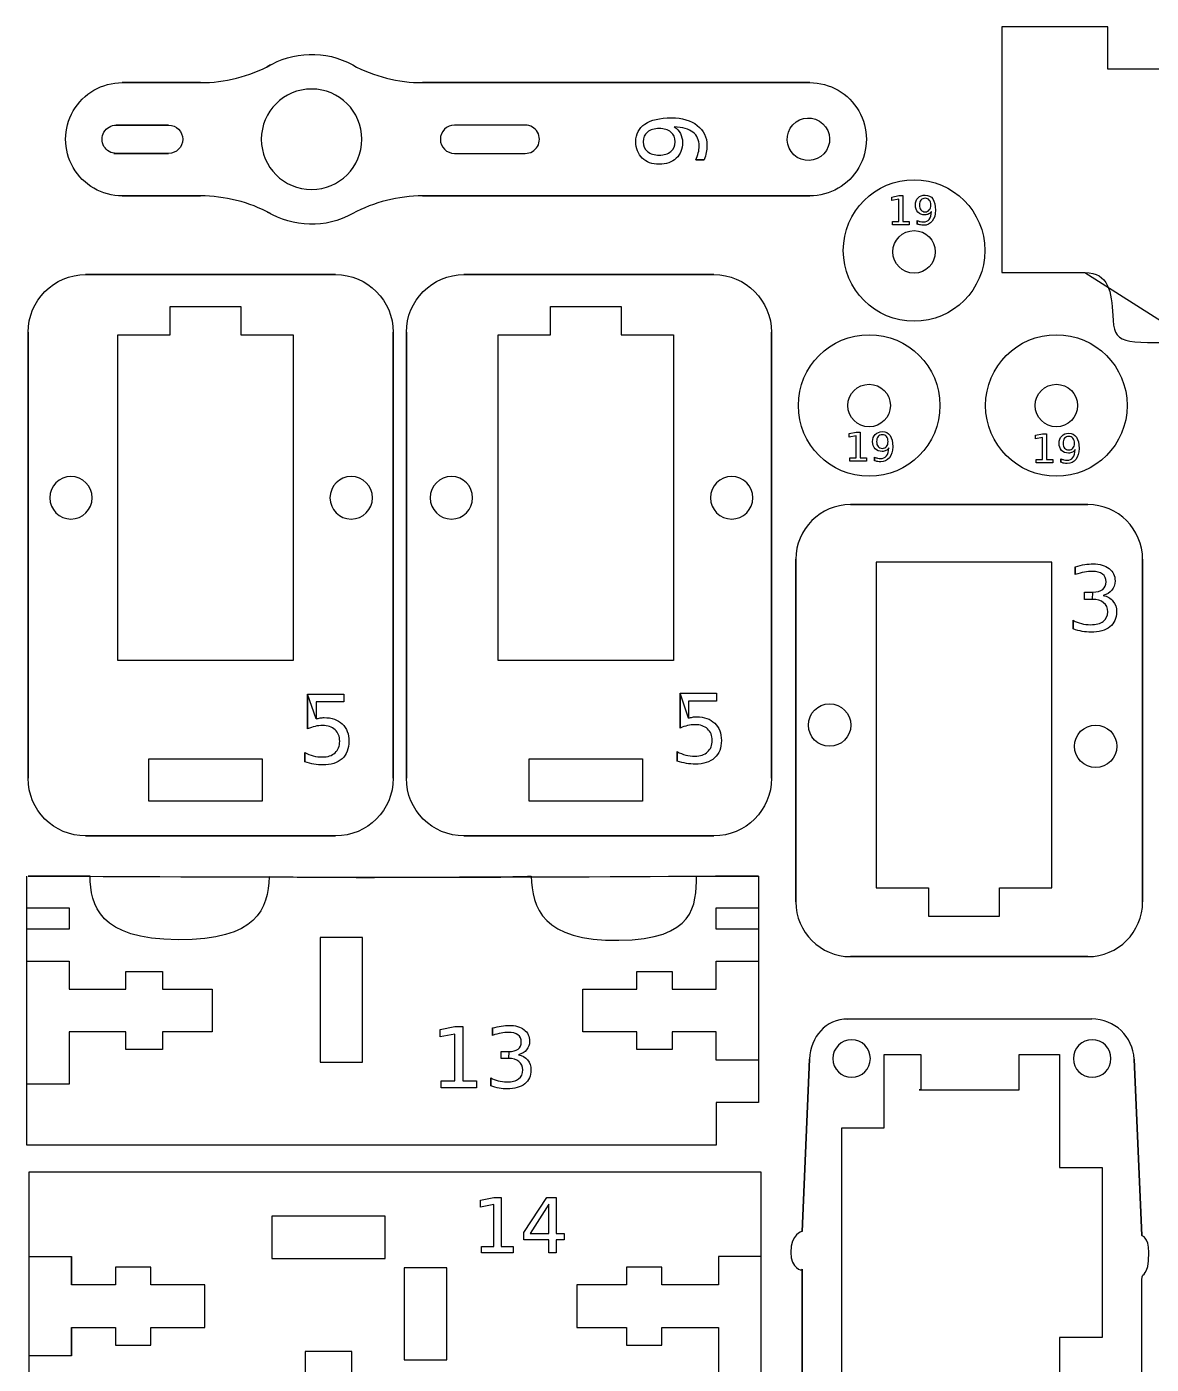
# Model space of a CAD drawing. Extents: x 6 to 931, y 6 to 506.
# Drawn here: x 10.7 to 237.4, y 232.1 to 501.6 of the extents above; entities that cross this region are included whole.
import ezdxf

# ---------------------------------------------------------------- set-up
doc = ezdxf.new("R2010")
doc.units = 0
doc.layers.add('MeArm1.0', color=7, linetype='CONTINUOUS')

msp = doc.modelspace()

# ---------------------------------------------------------------- linework, layer by layer
at = {"layer": 'MeArm1.0', "color": 5}
for points in [[(311.34292, 493.02302), (228.62642, 493.02302), (228.62642, 501.57996), (207.23425, 501.57996), (207.23425, 452.05032), (224.00384, 452.05032), (259.64, 429.41661)], [(111.2139, 481.76339), (96.95239, 481.76339)], [(96.95239, 476.05883), (111.2139, 476.05883)], [(145.71842, 330.48876), (158.21118, 330.48876), (158.21118, 284.85258), (149.65424, 284.85258), (149.65424, 276.29564), (10.748051, 276.29564), (10.748051, 330.48876)], [(23.525961, 330.48876), (11.033198, 330.48876)], [(78.427263, 318.09547), (69.870503, 318.09547), (69.870503, 292.99548), (78.427263, 292.99548), (78.427263, 318.09547)], [(10.748051, 313.37506), (19.304994, 313.37506), (19.304994, 307.67049), (30.714129, 307.67049), (30.714129, 311.23573), (30.999275, 311.23573), (38.130121, 311.23573), (38.130121, 307.67049), (48.11316, 307.67049), (48.11316, 299.11409), (38.130121, 299.11409), (38.130121, 295.54867), (30.999275, 295.54867), (30.714129, 295.54867), (30.714129, 299.11409), (19.304994, 299.11409), (19.304994, 288.56021), (10.748051, 288.56021)], [(158.21118, 293.40953), (149.65424, 293.40953), (149.65424, 299.11409), (140.81215, 299.11409), (140.81215, 295.54867), (133.68149, 295.54867), (133.68149, 299.11409), (122.84246, 299.11409), (122.84246, 307.67049), (133.68149, 307.67049), (133.68149, 311.23573), (140.81215, 311.23573), (140.81215, 307.67049), (149.65424, 307.67049), (149.65424, 313.37505), (158.21118, 313.37505)], [(174.97512, 229.8347), (174.97512, 279.74934), (183.53188, 279.74934), (183.53188, 294.52137), (190.91883, 294.52137), (190.91883, 287.4503), (190.60295, 287.4503), (210.72413, 287.4503), (210.72413, 294.55417), (218.90005, 294.55417), (218.90005, 294.3004), (218.90005, 271.76324), (227.45681, 271.76324), (227.45681, 237.53511), (218.90005, 237.53511), (218.90005, 215.21892)], [(11.240212, 216.74371), (11.240212, 270.93683), (158.70316, 270.93683), (158.70316, 216.74371), (11.240212, 216.74371)], [(11.240212, 253.82349), (19.797154, 253.82349), (19.797154, 248.11892), (19.797154, 253.82349)], [(158.70316, 253.82349), (150.1464, 253.82349), (150.1464, 248.11892), (138.73708, 248.11892), (138.73708, 251.68434), (131.60697, 251.68434), (131.60697, 248.11892), (121.62393, 248.11892), (121.62393, 239.56143), (131.60697, 239.56143), (131.60697, 235.99619), (138.73708, 235.99619), (138.73708, 239.56143), (150.1464, 239.56143), (150.1464, 228.72314)], [(19.797154, 239.56143), (28.63906, 239.56143), (28.63906, 235.99619), (35.769906, 235.99619), (35.769906, 239.56143), (46.608749, 239.56143), (46.608749, 248.11892), (35.769906, 248.11892), (35.769906, 251.68434), (28.63906, 251.68434), (28.63906, 248.11892), (19.797154, 248.11892)], [(86.82605, 233.00161), (95.38244, 233.00161), (95.38244, 251.54141), (86.82605, 251.54141), (86.82605, 233.00161)], [(19.797154, 233.85741), (19.797154, 239.56143), (19.797154, 233.85741), (11.240212, 233.85741)]]:
    msp.add_lwpolyline(points, dxfattribs=at)
for points in [[(59.859651, 493.88576), (59.223092, 493.51828)], [(59.859651, 493.88576), (59.859651, 493.88576)], [(30.000168, 490.32034), (45.765906, 490.32034)], [(90.52346, 490.32034), (168.54235, 490.32034)], [(170.49693, 482.55622), (170.49693, 482.55622)], [(28.783459, 481.76339), (39.33679, 481.76339)], [(58.018979, 478.9112), (58.018979, 478.9112)], [(28.267019, 476.05883), (28.783459, 476.05883)], [(39.33679, 476.05883), (28.267019, 476.05883), (28.267019, 476.05883)], [(189.56613, 470.77084), (189.56613, 470.77084)], [(45.765906, 467.50188), (30.000168, 467.50188)], [(168.54235, 467.50188), (90.52346, 467.50188)], [(59.294652, 464.26049), (59.859651, 463.93664)], [(185.28766, 456.22419), (185.28766, 456.22419)], [(22.616852, 451.63884), (72.99828, 451.63884)], [(98.85367, 451.63884), (149.2351, 451.63884)], [(64.444992, 439.49183), (64.444992, 373.88904), (29.076455, 373.88904), (29.076455, 439.49183), (39.629603, 439.49183), (39.629603, 445.1964), (53.891113, 445.1964), (53.891113, 439.49183), (64.444992, 439.49183), (64.444992, 439.49183)], [(141.11172, 439.49183), (141.11172, 373.88904), (105.74318, 373.88904), (105.74318, 439.49183), (116.29651, 439.49183), (116.29651, 445.1964), (130.55802, 445.1964), (130.55802, 439.49183), (141.11172, 439.49183), (141.11172, 439.49183)], [(11.015673, 350.17644), (11.015673, 440.03767)], [(84.59946, 440.03767), (84.59946, 350.17644)], [(84.59946, 440.03767), (84.59946, 440.03767)], [(87.25249, 350.17644), (87.25249, 440.03767)], [(160.83628, 440.03767), (160.83628, 350.17644)], [(160.83628, 440.03767), (160.83628, 440.03767)], [(180.5037, 439.53784), (180.5037, 439.53784)], [(218.23665, 439.53784), (218.23665, 439.53784)], [(176.22523, 425.27633), (176.22523, 425.27633)], [(213.95818, 425.27633), (213.95818, 425.27633)], [(19.664074, 410.96881), (19.664074, 410.96881)], [(76.13872, 410.96881), (76.13872, 410.96881)], [(96.33098, 410.96881), (96.33098, 410.96881)], [(152.80564, 410.96881), (152.80564, 410.96881)], [(224.60096, 405.3192), (176.75518, 405.3192)], [(165.73762, 394.30163), (165.73762, 325.2727)], [(217.31495, 328.10591), (217.31495, 393.70816), (181.94696, 393.70816), (181.94696, 328.10591), (192.50029, 328.10591), (192.50029, 322.40079), (206.76162, 322.40079), (206.76162, 328.10591), (217.31495, 328.10591), (217.31495, 328.10591)], [(235.61834, 325.2727), (235.61834, 394.30163)], [(172.53421, 356.62874), (172.53421, 356.62874)], [(58.169584, 354.10715), (58.169584, 345.55021), (35.351315, 345.55021), (35.351315, 354.10715), (58.169584, 354.10715), (58.169584, 354.10715)], [(134.8365, 354.10715), (134.8365, 345.55021), (112.01804, 345.55021), (112.01804, 354.10715), (134.8365, 354.10715), (134.8365, 354.10715)], [(226.15704, 352.34991), (226.15704, 352.34991)], [(72.99828, 338.57472), (22.616852, 338.57472)], [(149.2351, 338.57472), (98.85367, 338.57472)], [(19.304994, 324.07991), (19.304994, 319.80143), (10.748051, 319.80143), (10.748051, 324.07991), (19.304994, 324.07991), (19.304994, 324.07991)], [(158.21118, 324.07991), (158.21118, 319.80143), (149.65424, 319.80143), (149.65424, 324.07991), (158.21118, 324.07991), (158.21118, 324.07991)], [(235.61834, 325.2727), (235.61834, 325.2727)], [(176.75518, 314.25514), (224.60096, 314.25514)], [(225.37973, 301.71181), (176.21811, 301.67181)], [(176.9715, 297.50526), (176.9715, 297.50526)], [(225.46005, 297.50526), (225.46005, 297.50526)], [(168.50712, 293.60301), (166.98901, 258.88125), (166.98901, 258.88128)], [(235.44309, 258.05121), (233.92481, 293.60303)], [(60.169076, 261.97772), (60.169076, 253.42096), (82.98753, 253.42096), (82.98753, 261.97772), (60.169076, 261.97772), (60.169076, 261.97772)], [(166.98901, 251.31011), (166.98901, 165.65799)], [(66.871838, 234.71285), (66.871838, 225.30011), (76.28477, 225.30011), (76.28477, 234.71285), (66.871838, 234.71285), (66.871838, 234.71285)]]:
    msp.add_lwpolyline(points, close=True, dxfattribs=at)
at = {"layer": 'MeArm1.0', "color": 7}
for points in [[(141.416199, 478.401387), (141.416199, 478.401387)], [(147.274861, 474.770043), (145.57187, 474.770043)], [(147.274861, 474.770043), (147.274861, 474.770043)], [(185.21087, 462.36683), (186.50576, 462.36683), (186.50576, 466.83616), (185.09708, 466.55364), (185.09708, 467.27563), (186.49791, 467.55815), (187.29054, 467.55815), (187.29054, 462.36683), (188.58543, 462.36683), (188.58543, 461.69977), (185.21087, 461.69977), (185.21087, 462.36683), (185.21087, 462.36683)], [(191.79126, 464.30524), (191.79126, 464.30524)], [(190.21385, 461.82141), (190.21385, 462.54341)], [(190.21385, 461.8215), (190.21385, 461.82141)], [(176.5876, 414.71382), (177.88249, 414.71382), (177.88249, 419.18314), (176.47381, 418.90062), (176.47381, 419.62262), (177.87464, 419.90514), (178.66727, 419.90514), (178.66727, 414.71382), (179.96215, 414.71382), (179.96215, 414.04675), (176.5876, 414.04675), (176.5876, 414.71382), (176.5876, 414.71382)], [(214.15265, 414.38236), (215.44753, 414.38236), (215.44753, 418.85169), (214.03885, 418.56917), (214.03885, 419.29117), (215.43969, 419.57369), (216.23231, 419.57369), (216.23231, 414.38236), (217.5272, 414.38236), (217.5272, 413.7153), (214.15265, 413.7153), (214.15265, 414.38236), (214.15265, 414.38236)], [(183.16798, 416.65222), (183.16798, 416.65222)], [(220.73303, 416.32077), (220.73303, 416.32077)], [(181.59057, 414.16839), (181.59057, 414.89039)], [(181.59057, 414.16839), (181.59057, 414.16839)], [(219.15562, 413.83694), (219.15562, 414.55894)], [(219.15562, 413.83694), (219.15562, 413.83694)], [(222.04027, 391.20678), (222.04027, 392.8054)], [(225.47731, 386.22441), (223.93197, 386.22441), (223.93197, 387.69869), (225.54836, 387.69869)], [(227.63544, 387.02372), (227.63544, 387.02372)], [(221.64061, 380.27398), (221.64061, 382.00582)], [(67.352136, 367.158775), (74.663633, 367.158775), (74.663633, 365.563823), (69.057844, 365.563823), (69.057844, 362.129985)], [(67.352136, 360.122213), (67.352136, 367.158765), (67.352136, 367.158775)], [(142.410299, 367.322263), (149.721788, 367.322263), (149.721788, 365.727311), (144.116007, 365.727311), (144.116007, 362.293483)], [(142.410299, 360.285711), (142.410299, 367.322252), (142.410299, 367.322263)], [(66.771273, 353.479709), (66.771273, 355.384266)], [(141.82943, 353.643207), (141.82943, 355.547764)], [(94.277867, 289.26115), (97.003412, 289.26115), (97.003412, 298.66841), (94.038349, 298.07375), (94.038349, 299.59345), (96.986893, 300.18811), (98.655257, 300.18811), (98.655257, 289.26115), (101.3808, 289.26115), (101.3808, 287.85709), (94.277867, 287.85709), (94.277867, 289.26115), (94.277867, 289.26115)], [(104.61016, 298.39586), (104.61016, 299.88252)], [(107.80648, 293.76243), (106.36937, 293.76243), (106.36937, 295.13346), (107.87255, 295.13346)], [(109.81347, 294.50576), (109.81347, 294.50576)], [(104.23849, 288.22875), (104.23849, 289.8393)], [(102.40504, 255.87464), (104.85717, 255.87464), (104.85717, 264.33819), (102.18955, 263.80318), (102.18955, 265.17042), (104.84231, 265.70543), (106.3433, 265.70543), (106.3433, 255.87464), (108.79543, 255.87464), (108.79543, 254.61142), (102.40504, 254.61142), (102.40504, 255.87464), (102.40504, 255.87464)], [(115.56478, 265.70543), (117.45218, 265.70543), (117.45218, 258.47538), (119.03491, 258.47538), (119.03491, 257.22702), (117.45218, 257.22702), (117.45218, 254.61142), (115.95861, 254.61142), (115.95861, 257.22702), (110.95033, 257.22702), (110.95033, 258.676), (115.56478, 265.70543), (115.56478, 265.70543)], [(115.95861, 264.39763), (112.16896, 258.47538), (115.95861, 258.47538), (115.95861, 264.39763), (115.95861, 264.39763)]]:
    msp.add_lwpolyline(points, close=True, dxfattribs=at)
at = {"layer": 'MeArm1.0', "color": 5}
for points in [[(59.223092, 493.51828), (64.356454, 496.65215), (70.92413, 496.932), (76.42953, 493.88576)], [(45.765906, 490.32034), (50.595867, 490.32034), (55.633024, 491.54727), (59.859651, 493.88576)], [(76.42953, 493.88576), (80.65634, 491.54727), (85.69331, 490.32034), (90.52346, 490.32034)], [(20.118993, 484.61577), (22.157369, 488.14596), (25.923964, 490.32034), (30.000168, 490.32034)], [(68.14496, 489.037), (62.552658, 489.037), (58.018979, 484.5035), (58.018979, 478.9112)], [(78.2702, 478.9112), (78.2702, 484.5035), (73.73671, 489.037), (68.14496, 489.037)], [(168.54235, 490.32034), (172.6191, 490.32034), (176.38515, 488.14596), (178.42352, 484.61577)], [(20.118993, 473.20663), (18.081165, 476.73664), (18.081165, 481.08558), (20.118993, 484.61577)], [(164.61274, 481.14965), (165.84898, 483.16265), (168.48338, 483.79301), (170.49693, 482.55622)], [(170.49693, 482.55622), (172.50939, 481.31943), (173.13901, 478.68447), (171.90277, 476.67202)], [(178.42352, 484.61577), (180.46135, 481.08558), (180.46135, 476.73664), (178.42352, 473.20663)], [(26.313165, 477.48492), (25.80348, 478.36774), (25.80348, 479.45502), (26.313165, 480.3373)], [(26.313165, 480.3373), (26.82285, 481.21957), (27.764088, 481.76339), (28.783459, 481.76339)], [(39.33679, 481.76339), (40.912031, 481.76339), (42.188617, 480.48626), (42.188617, 478.9112)], [(96.95239, 481.76339), (95.37788, 481.76339), (94.10075, 480.48626), (94.10075, 478.9112)], [(113.68438, 480.3373), (113.17469, 481.21957), (112.23327, 481.76339), (111.2139, 481.76339)], [(113.68438, 477.48492), (114.19352, 478.36774), (114.19352, 479.45502), (113.68438, 480.3373)], [(166.01875, 475.266), (164.0052, 476.50279), (163.37649, 479.13684), (164.61274, 481.14965)], [(28.783459, 476.05883), (27.764088, 476.05883), (26.82285, 476.60265), (26.313165, 477.48492)], [(42.188617, 478.9112), (42.189165, 477.33596), (40.912031, 476.05883), (39.33679, 476.05883)], [(58.018979, 478.9112), (58.018979, 473.31927), (62.552658, 468.78577), (68.14441, 468.78577)], [(68.14441, 468.78577), (73.73671, 468.78577), (78.2702, 473.3189), (78.2702, 478.9112)], [(94.10075, 478.9112), (94.1002, 477.33596), (95.37788, 476.05883), (96.95239, 476.05883)], [(111.2139, 476.05883), (112.23327, 476.05883), (113.17469, 476.60265), (113.68438, 477.48492)], [(171.90277, 476.67202), (170.66616, 474.65902), (168.03157, 474.02976), (166.01875, 475.266)], [(30.000168, 467.50188), (25.923964, 467.50188), (22.157369, 469.67681), (20.118993, 473.20663)], [(178.42352, 473.20663), (176.38515, 469.67681), (172.6191, 467.50188), (168.54235, 467.50188)], [(175.30462, 456.50933), (175.30462, 464.38572), (181.68974, 470.77084), (189.56613, 470.77084)], [(189.56613, 470.77084), (197.44252, 470.77084), (203.82764, 464.38572), (203.82764, 456.50933)], [(59.859651, 463.93664), (55.633024, 466.27495), (50.595867, 467.50188), (45.765906, 467.50188)], [(90.52346, 467.50188), (85.69332, 467.50188), (80.65634, 466.27495), (76.42953, 463.93664)], [(76.42953, 463.93664), (70.9495, 460.90482), (64.417061, 461.16769), (59.294652, 464.26049)], [(185.28766, 456.22419), (185.28766, 458.58696), (187.20336, 460.50266), (189.56613, 460.50266)], [(189.56613, 460.50266), (191.9289, 460.50266), (193.8446, 458.58696), (193.8446, 456.22419)], [(189.56613, 442.24782), (181.68974, 442.24782), (175.30462, 448.63294), (175.30462, 456.50933)], [(189.56613, 451.94571), (187.20336, 451.94571), (185.28766, 453.86142), (185.28766, 456.22419)], [(203.82764, 456.50933), (203.82764, 448.63294), (197.44252, 442.24782), (189.56613, 442.24782)], [(193.8446, 456.22419), (193.8446, 453.86142), (191.9289, 451.94571), (189.56613, 451.94571)], [(11.015673, 440.03767), (11.015673, 446.41859), (16.23593, 451.63884), (22.616852, 451.63884)], [(72.99828, 451.63884), (79.37921, 451.63884), (84.59946, 446.41859), (84.59946, 440.03767)], [(87.25249, 440.03767), (87.25249, 446.41859), (92.47275, 451.63884), (98.85367, 451.63884)], [(149.2351, 451.63884), (155.61602, 451.63884), (160.83628, 446.41859), (160.83628, 440.03767)], [(224.00384, 452.05032), (228.73814, 452.05032), (229.40938, 448.17967), (229.59449, 443.43806)], [(229.59449, 443.43806), (229.82998, 437.41567), (231.41508, 437.89852), (244.31403, 438.04036)], [(166.24219, 425.27633), (166.24219, 433.15272), (172.62731, 439.53784), (180.5037, 439.53784)], [(180.5037, 439.53784), (188.38009, 439.53784), (194.76521, 433.15272), (194.76521, 425.27633)], [(203.97569, 425.27633), (203.97569, 433.15272), (210.36063, 439.53784), (218.23665, 439.53784)], [(218.23665, 439.53784), (226.11304, 439.53784), (232.49816, 433.15272), (232.49816, 425.27633)], [(176.22523, 425.27633), (176.22523, 427.6391), (178.14093, 429.5548), (180.5037, 429.5548)], [(180.5037, 429.5548), (182.86647, 429.5548), (184.78217, 427.6391), (184.78217, 425.27633)], [(213.95818, 425.27633), (213.95818, 427.6391), (215.87388, 429.5548), (218.23665, 429.5548)], [(218.23665, 429.5548), (220.59997, 429.5548), (222.51513, 427.6391), (222.51513, 425.27633)], [(180.5037, 411.01482), (172.62731, 411.01482), (166.24219, 417.39994), (166.24219, 425.27633)], [(180.5037, 420.99786), (178.14093, 420.99786), (176.22523, 422.91356), (176.22523, 425.27633)], [(194.76521, 425.27633), (194.76521, 417.39994), (188.38009, 411.01482), (180.5037, 411.01482)], [(184.78217, 425.27633), (184.78217, 422.91356), (182.86647, 420.99786), (180.5037, 420.99786)], [(218.23665, 411.01482), (210.36063, 411.01482), (203.97569, 417.39994), (203.97569, 425.27633)], [(218.23665, 420.99786), (215.87388, 420.99786), (213.95818, 422.91356), (213.95818, 425.27633)], [(232.49816, 425.27633), (232.49816, 417.39994), (226.11304, 411.01482), (218.23665, 411.01482)], [(222.51513, 425.27633), (222.51513, 422.91356), (220.59997, 420.99786), (218.23665, 420.99786)], [(19.664074, 410.96881), (17.30039, 410.96881), (15.385237, 409.05366), (15.385237, 406.69089)], [(23.941997, 406.69034), (23.941997, 409.05366), (22.026296, 410.96881), (19.664074, 410.96881)], [(76.13872, 410.96881), (73.77595, 410.96881), (71.86025, 409.05366), (71.86025, 406.69089)], [(80.4172, 406.69034), (80.4172, 409.05366), (78.5015, 410.96881), (76.13872, 410.96881)], [(96.33098, 410.96881), (93.96712, 410.96881), (92.05197, 409.05366), (92.05197, 406.69089)], [(100.60891, 406.69034), (100.60891, 409.05366), (98.69321, 410.96881), (96.33098, 410.96881)], [(152.80564, 410.96881), (150.44287, 410.96881), (148.52717, 409.05366), (148.52717, 406.69089)], [(157.08411, 406.69034), (157.08411, 409.05366), (155.16841, 410.96881), (152.80564, 410.96881)], [(15.385237, 406.69089), (15.385237, 404.32757), (17.30039, 402.41242), (19.663526, 402.41242)], [(19.663526, 402.41242), (22.026296, 402.41205), (23.941997, 404.32757), (23.941997, 406.69034)], [(71.86025, 406.69089), (71.86025, 404.32757), (73.77595, 402.41242), (76.13872, 402.41242)], [(76.13872, 402.41242), (78.5015, 402.41205), (80.4172, 404.32757), (80.4172, 406.69034)], [(92.05197, 406.69089), (92.05197, 404.32757), (93.96712, 402.41242), (96.33044, 402.41242)], [(96.33044, 402.41242), (98.69321, 402.41205), (100.60891, 404.32757), (100.60891, 406.69034)], [(148.52717, 406.69089), (148.52717, 404.32757), (150.44287, 402.41242), (152.80564, 402.41242)], [(152.80564, 402.41242), (155.16841, 402.41205), (157.08411, 404.32757), (157.08411, 406.69034)], [(176.75518, 405.3192), (170.69555, 405.3192), (165.73762, 400.36127), (165.73762, 394.30163)], [(235.61834, 394.30163), (235.61834, 400.36127), (230.6606, 405.3192), (224.60096, 405.3192)], [(168.25574, 360.90667), (168.25574, 363.26999), (170.1709, 365.18514), (172.53367, 365.18514)], [(172.53367, 365.18514), (174.89698, 365.18569), (176.81214, 363.26999), (176.81269, 360.90721)], [(172.53421, 356.62874), (170.1709, 356.62874), (168.25574, 358.5439), (168.25574, 360.90667)], [(176.81269, 360.90721), (176.81269, 358.5439), (174.89698, 356.62874), (172.53421, 356.62874)], [(221.87857, 356.6282), (221.87857, 358.99097), (223.79372, 360.90612), (226.15649, 360.90612)], [(226.15649, 360.90612), (228.51981, 360.90667), (230.43496, 358.99097), (230.43551, 356.6282)], [(226.15704, 352.34991), (223.79372, 352.34991), (221.87857, 354.26543), (221.87857, 356.6282)], [(230.43551, 356.6282), (230.43551, 354.26543), (228.51981, 352.34991), (226.15704, 352.34991)], [(22.616852, 338.57472), (16.23593, 338.57472), (11.015673, 343.79552), (11.015673, 350.17644)], [(84.59946, 350.17644), (84.59946, 343.79552), (79.37921, 338.57472), (72.99828, 338.57472)], [(98.85367, 338.57472), (92.47275, 338.57472), (87.25249, 343.79552), (87.25249, 350.17644)], [(160.83628, 350.17644), (160.83628, 343.79552), (155.61602, 338.57472), (149.2351, 338.57472)], [(11.033198, 330.48876), (11.033198, 330.48876), (107.32153, 330.01741), (112.4109, 330.48876)], [(41.232227, 317.66485), (25.204709, 317.74975), (23.603181, 324.61241), (23.525961, 330.48876)], [(59.568298, 330.34034), (59.38465, 323.93131), (57.260475, 317.57996), (41.232227, 317.66485)], [(158.21118, 330.48876), (158.21118, 330.48876), (64.657665, 329.86826), (59.568298, 330.34034)], [(112.4109, 330.48876), (112.59454, 324.0799), (114.7074, 317.36418), (130.07517, 317.54327)], [(130.07517, 317.54327), (145.44258, 317.72235), (145.6412, 324.61241), (145.71842, 330.48876)], [(165.73762, 325.2727), (165.73762, 319.21307), (170.69555, 314.25514), (176.75518, 314.25514)], [(224.60096, 314.25514), (230.6606, 314.25514), (235.61834, 319.21307), (235.61834, 325.2727)], [(176.21811, 301.67181), (171.66636, 301.67181), (168.74516, 298.14837), (168.50712, 293.60301)], [(233.92481, 293.60303), (233.68676, 298.14839), (229.93148, 301.71181), (225.37973, 301.71181)], [(176.9715, 297.50526), (174.88457, 297.50526), (173.19231, 295.813), (173.19231, 293.72607)], [(180.75051, 293.72571), (180.75051, 295.813), (179.05899, 297.50526), (176.9715, 297.50526)], [(225.46005, 297.50526), (223.37294, 297.50526), (221.68086, 295.813), (221.68086, 293.72607)], [(229.23906, 293.72571), (229.23906, 295.813), (227.54754, 297.50526), (225.46005, 297.50526)], [(173.19231, 293.72607), (173.19231, 291.63859), (174.88457, 289.94651), (176.9715, 289.94651)], [(176.9715, 289.94651), (179.05899, 289.94651), (180.75051, 291.63859), (180.75051, 293.72571)], [(221.68086, 293.72607), (221.68086, 291.63859), (223.37294, 289.94651), (225.46005, 289.94651)], [(225.46005, 289.94651), (227.54754, 289.94651), (229.23906, 291.63859), (229.23906, 293.72571)], [(166.98901, 258.88128), (166.98901, 258.88073), (164.71679, 258.53096), (164.71679, 254.64936)], [(236.88051, 254.64936), (236.88051, 257.82138), (235.44309, 258.05121), (235.44309, 258.05121)], [(164.71679, 254.64936), (164.71679, 251.47204), (166.98901, 250.82726), (166.98901, 251.31011)], [(235.44309, 249.17188), (235.44309, 251.01931), (236.88051, 249.36393), (236.88051, 254.64936)], [(235.44309, 165.65799), (235.44309, 165.65799), (235.44309, 226.03177), (235.44309, 249.17188)]]:
    msp.add_open_spline(points, degree=3, dxfattribs=at)
at = {"layer": 'MeArm1.0', "color": 7}
for points in [[(135.326148, 481.987447), (136.554032, 482.814538), (138.331068, 483.228084), (140.657258, 483.228084)], [(140.657258, 483.228084), (142.841528, 483.228084), (144.581539, 482.720964), (145.877293, 481.706725)], [(133.493582, 478.401387), (133.493582, 479.965002), (134.104437, 481.160356), (135.326148, 481.987447)], [(135.835199, 480.35742), (135.261362, 479.874449), (134.974443, 479.222438), (134.974443, 478.401387)], [(138.195316, 481.072815), (137.201908, 481.072815), (136.415203, 480.83435), (135.835199, 480.35742)], [(140.555443, 480.35742), (139.981606, 480.83435), (139.194897, 481.072815), (138.195316, 481.072815)], [(141.416199, 478.401387), (141.416199, 479.222438), (141.12928, 479.874449), (140.555443, 480.35742)], [(145.007287, 480.321197), (144.174299, 480.955093), (142.915567, 481.317321), (141.231091, 481.407882)], [(141.231091, 481.407882), (141.7679, 481.051687), (142.17822, 480.604939), (142.462052, 480.067637)], [(142.462052, 480.067637), (142.752057, 479.530328), (142.89706, 478.938689), (142.89706, 478.292718)], [(146.256769, 477.55015), (146.256769, 478.757578), (145.840275, 479.68126), (145.007287, 480.321197)], [(145.877293, 481.706725), (147.17922, 480.692479), (147.830184, 479.331103), (147.830184, 477.622596)], [(134.780075, 475.123211), (133.922413, 475.944262), (133.493582, 477.036987), (133.493582, 478.401387)], [(134.974443, 478.401387), (134.974443, 477.580336), (135.261362, 476.931342), (135.835199, 476.454405)], [(140.555443, 476.454405), (141.12928, 476.931342), (141.416199, 477.580336), (141.416199, 478.401387)], [(142.89706, 478.292718), (142.89706, 476.934359), (142.474396, 475.862765), (141.629068, 475.077937)], [(146.080911, 476.164622), (146.19815, 476.629485), (146.256769, 477.091328), (146.256769, 477.55015)], [(147.830184, 477.622596), (147.830184, 477.163774), (147.783905, 476.701931), (147.691348, 476.237068)], [(138.195316, 473.891635), (136.776157, 473.891635), (135.637744, 474.30216), (134.780075, 475.123211)], [(135.835199, 476.454405), (136.415203, 475.971434), (137.201908, 475.729948), (138.195316, 475.729948)], [(138.195316, 475.729948), (139.194897, 475.729948), (139.981606, 475.971434), (140.555443, 476.454405)], [(141.629068, 475.077937), (140.789913, 474.287069), (139.645329, 473.891635), (138.195316, 473.891635)], [(145.57187, 474.770043), (145.794, 475.228866), (145.96368, 475.693726), (146.080911, 476.164622)], [(147.691348, 476.237068), (147.598797, 475.766171), (147.459968, 475.277163), (147.274861, 474.770043)], [(189.83715, 465.67081), (189.83715, 466.27247), (190.015037, 466.75511), (190.37081, 467.11873)], [(190.37081, 467.11873), (190.726577, 467.482343), (191.20006, 467.66415), (191.79126, 467.66415)], [(190.9437, 466.66743), (190.73704, 466.42415), (190.63371, 466.091927), (190.63371, 465.67076)], [(191.79126, 467.03628), (191.435493, 467.03628), (191.152973, 466.91333), (190.9437, 466.66743)], [(191.79126, 467.66415), (192.468787, 467.66415), (192.985433, 467.403863), (193.3412, 466.88329)], [(192.6349, 466.66743), (192.42824, 466.91333), (192.147027, 467.03628), (191.79126, 467.03628)], [(192.94881, 465.67076), (192.94881, 466.091927), (192.844173, 466.42415), (192.6349, 466.66743)], [(193.3412, 466.88329), (193.69958, 466.365337), (193.87877, 465.61195), (193.87877, 464.62313)], [(190.34726, 464.21504), (190.007187, 464.570807), (189.83715, 465.056063), (189.83715, 465.67081)], [(191.74025, 463.68531), (191.154277, 463.68531), (190.689947, 463.861887), (190.34726, 464.21504)], [(190.63371, 465.67076), (190.63371, 465.24698), (190.73704, 464.913447), (190.9437, 464.67016)], [(190.9437, 464.67016), (191.152973, 464.42688), (191.435493, 464.30524), (191.79126, 464.30524)], [(192.51326, 463.86581), (192.28044, 463.745477), (192.02277, 463.68531), (191.74025, 463.68531)], [(191.79126, 464.30524), (192.147027, 464.30524), (192.42824, 464.42688), (192.6349, 464.67016)], [(193.09007, 464.38377), (192.938343, 464.158797), (192.746073, 463.986143), (192.51326, 463.86581)], [(192.61528, 462.77889), (192.892567, 463.132043), (193.05083, 463.667003), (193.09007, 464.38377)], [(192.6349, 464.67016), (192.844173, 464.913447), (192.94881, 465.24698), (192.94881, 465.67076)], [(193.87877, 464.62313), (193.87877, 463.699703), (193.659033, 462.962007), (193.21956, 462.41004)], [(190.21385, 462.54341), (190.412663, 462.449237), (190.61409, 462.377297), (190.81813, 462.32759)], [(190.84952, 461.64492), (190.64548, 461.684187), (190.43359, 461.743047), (190.21385, 461.8215)], [(190.81813, 462.32759), (191.02217, 462.277923), (191.22229, 462.25309), (191.41849, 462.25309)], [(191.4538, 461.58602), (191.254993, 461.58602), (191.053567, 461.605653), (190.84952, 461.64492)], [(191.41849, 462.25309), (191.941677, 462.25309), (192.340607, 462.428357), (192.61528, 462.77889)], [(193.21956, 462.41004), (192.7827, 461.860693), (192.194113, 461.58602), (191.4538, 461.58602)], [(181.21388, 418.0177), (181.21388, 418.619367), (181.391763, 419.102007), (181.74753, 419.46562)], [(181.72399, 416.56193), (181.383917, 416.917703), (181.21388, 417.40296), (181.21388, 418.0177)], [(181.74753, 419.46562), (182.103297, 419.829233), (182.57678, 420.01104), (183.16798, 420.01104)], [(182.32042, 419.01441), (182.11376, 418.77113), (182.01043, 418.438907), (182.01043, 418.01774)], [(182.01043, 418.01774), (182.01043, 417.59396), (182.11376, 417.26043), (182.32042, 417.01715)], [(183.16798, 419.38326), (182.812213, 419.38326), (182.529693, 419.26031), (182.32042, 419.01441)], [(183.16798, 420.01104), (183.845507, 420.01104), (184.362153, 419.750757), (184.71792, 419.23019)], [(184.01162, 419.01441), (183.80496, 419.26031), (183.523747, 419.38326), (183.16798, 419.38326)], [(184.32553, 418.01774), (184.32553, 418.438907), (184.220893, 418.77113), (184.01162, 419.01441)], [(184.01162, 417.01715), (184.220893, 417.26043), (184.32553, 417.59396), (184.32553, 418.01774)], [(184.71792, 419.23019), (185.076307, 418.712237), (185.2555, 417.958847), (185.2555, 416.97002)], [(218.77893, 417.68625), (218.77893, 418.287917), (218.956813, 418.770557), (219.31258, 419.13417)], [(219.28903, 416.23048), (218.948963, 416.586247), (218.77893, 417.071503), (218.77893, 417.68625)], [(219.31258, 419.13417), (219.668347, 419.497783), (220.14183, 419.67959), (220.73303, 419.67959)], [(219.88547, 418.68296), (219.67881, 418.43968), (219.57548, 418.107457), (219.57548, 417.68629)], [(219.57548, 417.68629), (219.57548, 417.26251), (219.67881, 416.92898), (219.88547, 416.6857)], [(220.73303, 419.05181), (220.377263, 419.05181), (220.094743, 418.92886), (219.88547, 418.68296)], [(220.73303, 419.67959), (221.410557, 419.67959), (221.927203, 419.419307), (222.28297, 418.89874)], [(221.57667, 418.68296), (221.37001, 418.92886), (221.088797, 419.05181), (220.73303, 419.05181)], [(221.89058, 417.68629), (221.89058, 418.107457), (221.785943, 418.43968), (221.57667, 418.68296)], [(221.57667, 416.6857), (221.785943, 416.92898), (221.89058, 417.26251), (221.89058, 417.68629)], [(222.28297, 418.89874), (222.641357, 418.38078), (222.82055, 417.62739), (222.82055, 416.63857)], [(183.11697, 416.03221), (182.531003, 416.03221), (182.066677, 416.208783), (181.72399, 416.56193)], [(182.32042, 417.01715), (182.529693, 416.773863), (182.812213, 416.65222), (183.16798, 416.65222)], [(182.79521, 414.59998), (183.318397, 414.59998), (183.717327, 414.77525), (183.992, 415.12579)], [(183.88998, 416.21271), (183.65716, 416.092377), (183.39949, 416.03221), (183.11697, 416.03221)], [(183.16798, 416.65222), (183.523747, 416.65222), (183.80496, 416.773863), (184.01162, 417.01715)], [(184.46679, 416.73066), (184.31507, 416.505693), (184.1228, 416.333043), (183.88998, 416.21271)], [(183.992, 415.12579), (184.269293, 415.478937), (184.427557, 416.013893), (184.46679, 416.73066)], [(185.2555, 416.97002), (185.2555, 416.046593), (185.03576, 415.3089), (184.59628, 414.75694)], [(220.68202, 415.70076), (220.096053, 415.70076), (219.631723, 415.877333), (219.28903, 416.23048)], [(219.88547, 416.6857), (220.094743, 416.442413), (220.377263, 416.32077), (220.73303, 416.32077)], [(221.45503, 415.88126), (221.22221, 415.760927), (220.96454, 415.70076), (220.68202, 415.70076)], [(220.73303, 416.32077), (221.088797, 416.32077), (221.37001, 416.442413), (221.57667, 416.6857)], [(222.03184, 416.39921), (221.88012, 416.174243), (221.68785, 416.001593), (221.45503, 415.88126)], [(221.55705, 414.79433), (221.834337, 415.147483), (221.9926, 415.682443), (222.03184, 416.39921)], [(222.82055, 416.63857), (222.82055, 415.715143), (222.60081, 414.97745), (222.16133, 414.42549)], [(181.59057, 414.89039), (181.789383, 414.796217), (181.99081, 414.72428), (182.19485, 414.67458)], [(182.22625, 413.99182), (182.022203, 414.031087), (181.81031, 414.089943), (181.59057, 414.16839)], [(182.19485, 414.67458), (182.398897, 414.624847), (182.599017, 414.59998), (182.79521, 414.59998)], [(182.83053, 413.93292), (182.631717, 413.93292), (182.43029, 413.952553), (182.22625, 413.99182)], [(184.59628, 414.75694), (184.15942, 414.207593), (183.570837, 413.93292), (182.83053, 413.93292)], [(219.15562, 414.55894), (219.354433, 414.464767), (219.55586, 414.39283), (219.7599, 414.34313)], [(219.79129, 413.66037), (219.58725, 413.699637), (219.37536, 413.758493), (219.15562, 413.83694)], [(219.7599, 414.34313), (219.963947, 414.293397), (220.164067, 414.26853), (220.36026, 414.26853)], [(220.39557, 413.60147), (220.196763, 413.60147), (219.995337, 413.621103), (219.79129, 413.66037)], [(220.36026, 414.26853), (220.883447, 414.26853), (221.282377, 414.443797), (221.55705, 414.79433)], [(222.16133, 414.42549), (221.72447, 413.876143), (221.135883, 413.60147), (220.39557, 413.60147)], [(222.04027, 392.8054), (222.721163, 392.994867), (223.35765, 393.136967), (223.94973, 393.2317)], [(223.89645, 391.70413), (223.33397, 391.59755), (222.715243, 391.431767), (222.04027, 391.20678)], [(225.47731, 391.86399), (224.985877, 391.86399), (224.458923, 391.810703), (223.89645, 391.70413)], [(223.94973, 393.2317), (224.547737, 393.326433), (225.110217, 393.3738), (225.63717, 393.3738)], [(227.54663, 391.31335), (227.067043, 391.680443), (226.37727, 391.86399), (225.47731, 391.86399)], [(225.63717, 393.3738), (226.998957, 393.3738), (228.076547, 393.062957), (228.86994, 392.44127)], [(228.27489, 389.75026), (228.27489, 390.431153), (228.032137, 390.952183), (227.54663, 391.31335)], [(228.86994, 392.44127), (229.663327, 391.825503), (230.06002, 390.990667), (230.06002, 389.93676)], [(225.54836, 387.69869), (226.43056, 387.69869), (227.105533, 387.873353), (227.57328, 388.22268)], [(227.57328, 388.22268), (228.04102, 388.577933), (228.27489, 389.087127), (228.27489, 389.75026)], [(229.42945, 388.0717), (229.009077, 387.568433), (228.411073, 387.219107), (227.63544, 387.02372)], [(230.06002, 389.93676), (230.06002, 389.20258), (229.84983, 388.580893), (229.42945, 388.0717)], [(227.75978, 385.55832), (227.215067, 386.00238), (226.454243, 386.22441), (225.47731, 386.22441)], [(227.63544, 387.02372), (228.49396, 386.840173), (229.163013, 386.45828), (229.6426, 385.87804)], [(228.58574, 383.72878), (228.58574, 384.510327), (228.31042, 385.120173), (227.75978, 385.55832)], [(229.6426, 385.87804), (230.128107, 385.2978), (230.37086, 384.58138), (230.37086, 383.72878)], [(227.69761, 381.79267), (228.289697, 382.236737), (228.58574, 382.882107), (228.58574, 383.72878)], [(230.37086, 383.72878), (230.37086, 382.42028), (229.92088, 381.40782), (229.02092, 380.6914)], [(221.64061, 382.00582), (222.137963, 381.7157), (222.68268, 381.49663), (223.27476, 381.34861)], [(223.46127, 379.78552), (222.875103, 379.892093), (222.268217, 380.054913), (221.64061, 380.27398)], [(223.27476, 381.34861), (223.86684, 381.20059), (224.485567, 381.12658), (225.13094, 381.12658)], [(225.13094, 381.12658), (226.255893, 381.12658), (227.11145, 381.34861), (227.69761, 381.79267)], [(229.02092, 380.6914), (228.120953, 379.97498), (226.842053, 379.61677), (225.18422, 379.61677)], [(225.18422, 379.61677), (224.627667, 379.61677), (224.05335, 379.67302), (223.46127, 379.78552)], [(69.057844, 362.129985), (69.328299, 362.223805), (69.598754, 362.292605), (69.869209, 362.336385)], [(69.869209, 362.336385), (70.139663, 362.386419), (70.410118, 362.411436), (70.680573, 362.411436)], [(70.680573, 362.411436), (72.217247, 362.411436), (73.434294, 361.982987), (74.331712, 361.126089)], [(74.331712, 361.126089), (75.229129, 360.269198), (75.677838, 359.10895), (75.677838, 357.645344)], [(144.116007, 362.293483), (144.386461, 362.387303), (144.656915, 362.456103), (144.92737, 362.499883)], [(144.92737, 362.499883), (145.197824, 362.549917), (145.468278, 362.574934), (145.738732, 362.574934)], [(145.738732, 362.574934), (147.275409, 362.574934), (148.492456, 362.146485), (149.389872, 361.289587)], [(149.389872, 361.289587), (150.287288, 360.432696), (150.735996, 359.272448), (150.735996, 357.808842)], [(68.864224, 360.64761), (68.372488, 360.535027), (67.868458, 360.359895), (67.352136, 360.122213)], [(70.357872, 360.816484), (69.859989, 360.816484), (69.362107, 360.760193), (68.864224, 360.64761)], [(72.884164, 359.96272), (72.263348, 360.531896), (71.42125, 360.816484), (70.357872, 360.816484)], [(73.815389, 357.645344), (73.815389, 358.621079), (73.50498, 359.393538), (72.884164, 359.96272)], [(143.922381, 360.811108), (143.430649, 360.698518), (142.926622, 360.523386), (142.410299, 360.285711)], [(145.416035, 360.979982), (144.91815, 360.979982), (144.420266, 360.923691), (143.922381, 360.811108)], [(147.942325, 360.126208), (147.321509, 360.695391), (146.479412, 360.979982), (145.416035, 360.979982)], [(148.873549, 357.808842), (148.873549, 358.784577), (148.563141, 359.557032), (147.942325, 360.126208)], [(72.884164, 355.327978), (73.50498, 355.897154), (73.815389, 356.669609), (73.815389, 357.645344)], [(75.677838, 357.645344), (75.677838, 356.137959), (75.216836, 354.965202), (74.294832, 354.127073)], [(147.942325, 355.491476), (148.563141, 356.060651), (148.873549, 356.833107), (148.873549, 357.808842)], [(150.735996, 357.808842), (150.735996, 356.301456), (150.274996, 355.1287), (149.352995, 354.290571)], [(66.771273, 355.384266), (67.324476, 355.077788), (67.896119, 354.849492), (68.486202, 354.699376)], [(68.624502, 353.029374), (68.028273, 353.129449), (67.41053, 353.27956), (66.771273, 353.479709)], [(68.486202, 354.699376), (69.076285, 354.549268), (69.700175, 354.474214), (70.357872, 354.474214)], [(70.394751, 352.879262), (69.816962, 352.879262), (69.226879, 352.9293), (68.624502, 353.029374)], [(70.357872, 354.474214), (71.42125, 354.474214), (72.263348, 354.758802), (72.884164, 355.327978)], [(74.294832, 354.127073), (73.372827, 353.295199), (72.0728, 352.879262), (70.394751, 352.879262)], [(141.82943, 355.547764), (142.382637, 355.241286), (142.95428, 355.012989), (143.544358, 354.862874)], [(143.682658, 353.192872), (143.086434, 353.292946), (142.468691, 353.443058), (141.82943, 353.643207)], [(143.544358, 354.862874), (144.134443, 354.712759), (144.758335, 354.637702), (145.416035, 354.637702)], [(145.452912, 353.04275), (144.87512, 353.04275), (144.285035, 353.092791), (143.682658, 353.192872)], [(145.416035, 354.637702), (146.479412, 354.637702), (147.321509, 354.922293), (147.942325, 355.491476)], [(149.352995, 354.290571), (148.430987, 353.45869), (147.130959, 353.04275), (145.452912, 353.04275)], [(104.61016, 299.88252), (105.243367, 300.05872), (105.835277, 300.190867), (106.38589, 300.27896)], [(106.38589, 300.27896), (106.94201, 300.36706), (107.465097, 300.41111), (107.95515, 300.41111)], [(107.95515, 300.41111), (109.221563, 300.41111), (110.22368, 300.122037), (110.9615, 299.54389)], [(110.9615, 299.54389), (111.699327, 298.97125), (112.06824, 298.194883), (112.06824, 297.21479)], [(106.33634, 298.85838), (105.813253, 298.759267), (105.23786, 298.605093), (104.61016, 298.39586)], [(107.80648, 299.00704), (107.349467, 299.00704), (106.85942, 298.957487), (106.33634, 298.85838)], [(109.73088, 298.49497), (109.28488, 298.83635), (108.643413, 299.00704), (107.80648, 299.00704)], [(110.40814, 297.04135), (110.40814, 297.674557), (110.182387, 298.159097), (109.73088, 298.49497)], [(109.75566, 295.62076), (110.190647, 295.951127), (110.40814, 296.424657), (110.40814, 297.04135)], [(112.06824, 297.21479), (112.06824, 296.53203), (111.872773, 295.953883), (111.48184, 295.48035)], [(109.9291, 293.14299), (109.422533, 293.55595), (108.714993, 293.76243), (107.80648, 293.76243)], [(107.87255, 295.13346), (108.69297, 295.13346), (109.320673, 295.295893), (109.75566, 295.62076)], [(111.48184, 295.48035), (111.0909, 295.01233), (110.534777, 294.687467), (109.81347, 294.50576)], [(109.81347, 294.50576), (110.611863, 294.335073), (111.23406, 293.979927), (111.68006, 293.44032)], [(109.87129, 289.64108), (110.421903, 290.05404), (110.69721, 290.65421), (110.69721, 291.44159)], [(110.69721, 291.44159), (110.69721, 292.168403), (110.441173, 292.735537), (109.9291, 293.14299)], [(112.35731, 291.44159), (112.35731, 290.22473), (111.938843, 289.28318), (111.10191, 288.61694)], [(111.68006, 293.44032), (112.13156, 292.90072), (112.35731, 292.234477), (112.35731, 291.44159)], [(104.23849, 289.8393), (104.70101, 289.5695), (105.207577, 289.365773), (105.75819, 289.22812)], [(105.75819, 289.22812), (106.308803, 289.090467), (106.884197, 289.02164), (107.48437, 289.02164)], [(107.48437, 289.02164), (108.530537, 289.02164), (109.326177, 289.22812), (109.87129, 289.64108)], [(111.10191, 288.61694), (110.264977, 287.950693), (109.075647, 287.61757), (107.53392, 287.61757)], [(105.93163, 287.77449), (105.386523, 287.873603), (104.822143, 288.025023), (104.23849, 288.22875)], [(107.53392, 287.61757), (107.016347, 287.61757), (106.48225, 287.669877), (105.93163, 287.77449)]]:
    msp.add_open_spline(points, degree=3, dxfattribs=at)

doc.saveas('drawing.dxf')
